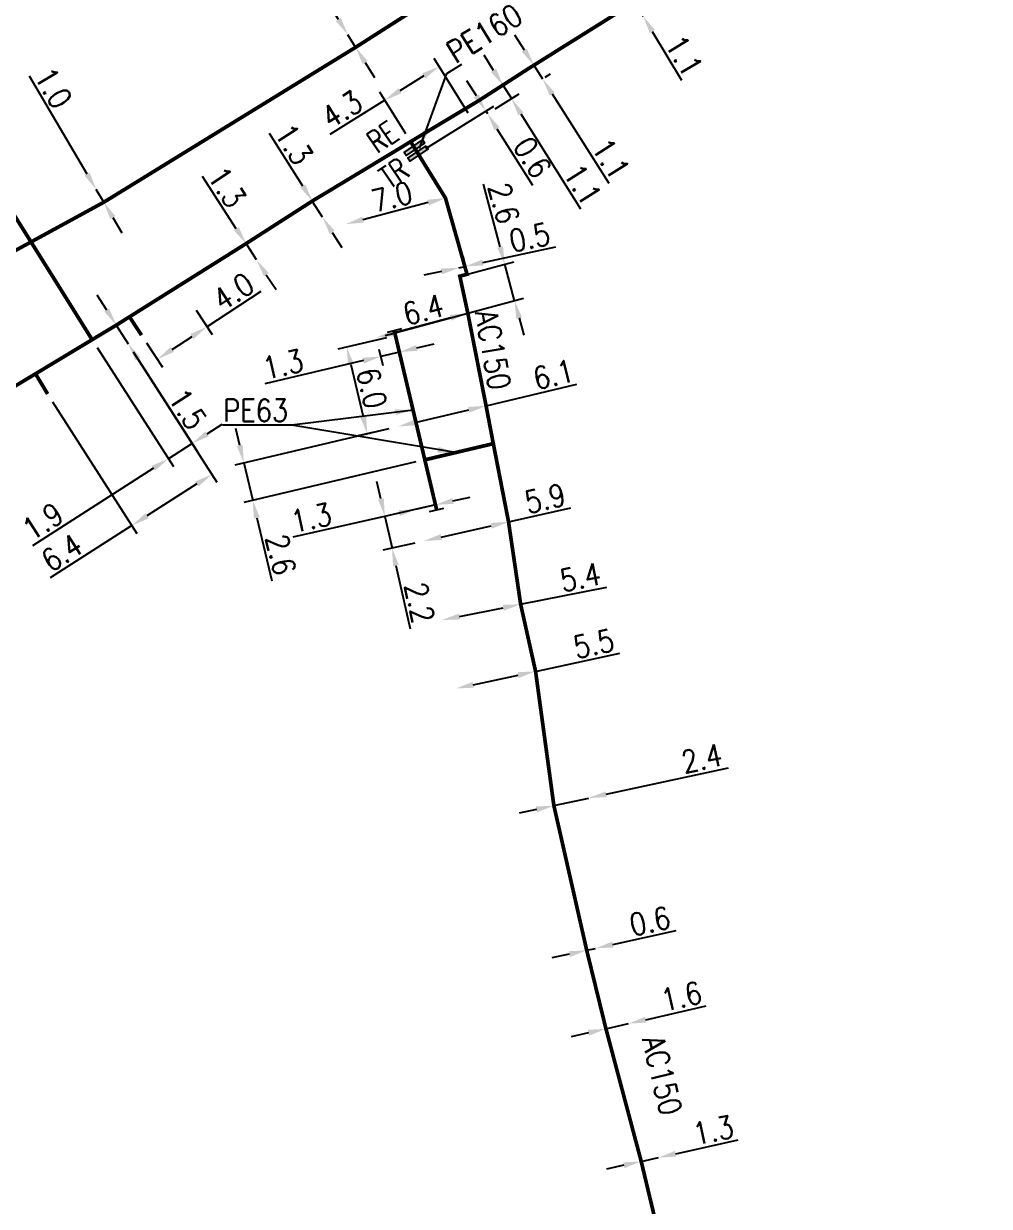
# Model space of a CAD drawing. Header units: millimetres. Extents: x 149999 to 151007, y 125999 to 127005.
# Drawn here: x 150601.4 to 150666.4, y 126873.4 to 126953.1 of the extents above; entities that cross this region are included whole.
import ezdxf
from ezdxf.enums import TextEntityAlignment as Align

# ---------------------------------------------------------------- set-up
doc = ezdxf.new("R2010")
doc.units = ezdxf.units.MM
doc.header["$PDMODE"] = 34
doc.linetypes.add('L_100_AP', pattern=[14, 10, -1.5, 1, -1.5])
doc.linetypes.add('L_100_PE', pattern=[14, 10, -1.5, 1, -1.5])
doc.layers.get('0').update_dxf_attribs({"linetype": 'CONTINUOUS'})
doc.layers.get('DEFPOINTS').update_dxf_attribs({"linetype": 'CONTINUOUS'})
doc.layers.add('L_140', color=3, linetype='CONTINUOUS')
doc.layers.add('L_340', color=7, linetype='CONTINUOUS')
doc.layers.add('L_170', color=7, linetype='CONTINUOUS', plot=False)
doc.styles.add('G_ROMANS', font='ROMANS.SHX', dxfattribs={"width": 0.75})
doc.styles.get("Standard").update_dxf_attribs({"font": 'romans.shx', "width": 0.85})
doc.dimstyles.get("Standard").update_dxf_attribs({"dimtxt": 1.5, "dimasz": 1.2, "dimexe": 0.625, "dimexo": 0.625, "dimgap": 0.25, "dimtad": 1, "dimdec": 1, "dimzin": 0, "dimdsep": 46, "dimtxsty": 'Standard', "dimcen": -0.5, "dimadec": 0, "dimazin": 0, "dimtfac": 1, "dimtdec": 1, "dimtmove": 0, "dimatfit": 3, "dimfxl": 0, "dimtolj": 1, "dimtzin": 0, "dimarcsym": 0})

# ---------------------------------------------------------------- blocks, each defined once
blk = doc.blocks.new('L_340_21')
at = {"linetype": 'Continuous'}
blk.add_hatch(color=0, dxfattribs=at).paths.add_polyline_path([(0.125, 0.75), (-0.125, 0.75), (-0.125, -0.75), (0.125, -0.75)])
at = {"color": 0, "linetype": 'Continuous'}
blk.add_lwpolyline([(-0.125, 0.75), (0.125, 0.75), (0.125, -0.75), (-0.125, -0.75)], close=True, dxfattribs=at)
at = {"color": 0, "linetype": 'Continuous', "style": 'G_ROMANS', "width": 0.75}
for tag, height, flags, p in [('RE', 1.5, 8, (0, 3)), ('DEF_LEG', 1.2, 3, (0, -5)), ('DEF_COUP', 1.2, 3, (0, -7.5)), ('DEF_TYPE', 1.2, 3, (0, -10))]:
    blk.add_attdef(tag, text='', height=height, dxfattribs=dict(at, flags=flags)).set_placement(p, align=Align.MIDDLE)
blk = doc.blocks.new('L_340_19')
at = {"linetype": 'Continuous'}
blk.add_hatch(color=0, dxfattribs=at).paths.add_polyline_path([(0.125, 0.75), (-0.125, 0.75), (-0.125, -0.75), (0.125, -0.75)])
at = {"color": 0, "linetype": 'Continuous'}
blk.add_lwpolyline([(-0.125, 0.75), (0.125, 0.75), (0.125, -0.75), (-0.125, -0.75)], close=True, dxfattribs=at)
at = {"color": 0, "linetype": 'Continuous', "width": 0.75}
for tag, height, flags, p in [('TR', 1, 8, (0, 1.981)), ('DEF_LEG', 1.2, 3, (0, -5)), ('DEF_COUP', 1.2, 3, (0, -7.5)), ('DEF_TYPE', 1.2, 3, (0, -10))]:
    blk.add_attdef(tag, text='', height=height, dxfattribs=dict(at, flags=flags)).set_placement(p, align=Align.MIDDLE)
blk = doc.blocks.new('L_340_07')
at = {"color": 0, "linetype": 'Continuous', "const_width": 0.25, "flags": 128}
blk.add_lwpolyline([(0, 0), (0.35, 0)], dxfattribs=at)
at = {"color": 0, "linetype": 'Continuous', "flags": 128}
blk.add_lwpolyline([(0.35, -0.5), (0.35, 0.5)], dxfattribs=at)
at = {"color": 0, "linetype": 'Continuous', "width": 0.75, "flags": 3}
for tag, p in [('DEF_LEG', (0.723, -3.465)), ('DEF_COUP', (0.723, -5.965)), ('DEF_TYPE', (0.723, -8.465))]:
    blk.add_attdef(tag, text='', height=1.2, dxfattribs=at).set_placement(p, align=Align.MIDDLE)
blk = doc.blocks.new('*D37')
at = {"layer": 'DEFPOINTS', "color": 0, "linetype": 'Continuous', "transparency": 16777216}
for p in [(150606.244, 126941.914), (150606.244, 126941.914), (150606.753, 126941.053)]:
    blk.add_point(p, dxfattribs=at)
at = {"layer": 'L_140', "color": 0, "linetype": 'Continuous', "lineweight": -2, "transparency": 16777216}
for p, q in [((150605.634, 126942.947), (150601.737, 126949.542)), ((150606.753, 126941.053), (150606.244, 126941.914)), ((150607.363, 126940.02), (150607.973, 126938.986))]:
    blk.add_line(p, q, dxfattribs=at)
at = {"layer": 'L_140', "color": 0, "linetype": 'Continuous', "transparency": 16777216}
for points in [[(150605.806, 126943.048), (150605.461, 126942.845), (150606.244, 126941.914)], [(150607.535, 126940.121), (150607.191, 126939.918), (150606.753, 126941.053)]]:
    blk.add_solid(points, dxfattribs=at)
at = {"layer": 'L_140', "color": 0, "linetype": 'Continuous', "transparency": 16777216, "insert": (150603.358, 126948.764), "char_height": 1.5, "attachment_point": 5, "rotation": 300.57622}
blk.add_mtext('\\A1;1.0', dxfattribs=at)
blk = doc.blocks.new('*D38')
at = {"layer": 'DEFPOINTS', "color": 0, "linetype": 'Continuous', "transparency": 16777216}
for p in [(150623.204, 126952.348), (150623.204, 126952.348), (150623.732, 126951.499)]:
    blk.add_point(p, dxfattribs=at)
at = {"layer": 'L_140', "color": 0, "linetype": 'Continuous', "lineweight": -2, "transparency": 16777216}
for p, q in [((150622.57, 126953.367), (150618.345, 126960.153)), ((150623.732, 126951.499), (150623.204, 126952.348)), ((150622.673, 126952.018), (150622.673, 126952.018)), ((150623.202, 126951.169), (150623.202, 126951.169)), ((150624.366, 126950.48), (150625.001, 126949.461))]:
    blk.add_line(p, q, dxfattribs=at)
at = {"layer": 'L_140', "color": 0, "linetype": 'Continuous', "transparency": 16777216}
for points in [[(150622.739, 126953.472), (150622.4, 126953.261), (150623.204, 126952.348)], [(150624.536, 126950.586), (150624.197, 126950.375), (150623.732, 126951.499)]]:
    blk.add_solid(points, dxfattribs=at)
at = {"layer": 'L_140', "color": 0, "linetype": 'Continuous', "transparency": 16777216, "insert": (150619.984, 126959.412), "char_height": 1.5, "attachment_point": 5, "rotation": 301.90102}
blk.add_mtext('\\A1;1.0', dxfattribs=at)
blk = doc.blocks.new('*D51')
at = {"layer": 'DEFPOINTS', "color": 0, "linetype": 'Continuous', "transparency": 16777216}
for p in [(150642.543, 126954.545), (150643.108, 126953.602), (150643.108, 126953.602)]:
    blk.add_point(p, dxfattribs=at)
at = {"layer": 'L_140', "color": 0, "linetype": 'Continuous', "lineweight": -2, "transparency": 16777216}
for p, q in [((150641.926, 126955.575), (150641.31, 126956.604)), ((150642.543, 126954.545), (150643.108, 126953.602)), ((150643.724, 126952.572), (150645.69, 126949.29))]:
    blk.add_line(p, q, dxfattribs=at)
at = {"layer": 'L_140', "color": 0, "linetype": 'Continuous', "transparency": 16777216}
for points in [[(150642.098, 126955.677), (150641.755, 126955.472), (150642.543, 126954.545)], [(150643.896, 126952.675), (150643.553, 126952.469), (150643.108, 126953.602)]]:
    blk.add_solid(points, dxfattribs=at)
at = {"layer": 'L_140', "color": 0, "linetype": 'Continuous', "transparency": 16777216, "insert": (150645.873, 126950.93), "char_height": 1.5, "attachment_point": 5, "rotation": 300.91561}
blk.add_mtext('\\A1;1.1', dxfattribs=at)
blk = doc.blocks.new('*D52')
at = {"layer": 'DEFPOINTS', "color": 0, "linetype": 'Continuous', "transparency": 16777216}
for p in [(150635.392, 126950.069), (150635.982, 126949.14), (150636.335, 126949.364)]:
    blk.add_point(p, dxfattribs=at)
at = {"layer": 'L_140', "color": 0, "linetype": 'Continuous', "lineweight": -2, "transparency": 16777216}
for p, q in [((150635.103, 126951.306), (150634.46, 126952.319)), ((150635.746, 126950.293), (150636.335, 126949.364)), ((150635.92, 126950.403), (150636.274, 126950.628)), ((150636.509, 126949.475), (150636.863, 126949.699)), ((150636.978, 126948.351), (150640.793, 126942.341))]:
    blk.add_line(p, q, dxfattribs=at)
at = {"layer": 'L_140', "color": 0, "linetype": 'Continuous', "transparency": 16777216}
for points in [[(150635.272, 126951.413), (150634.934, 126951.199), (150635.746, 126950.293)], [(150637.147, 126948.458), (150636.81, 126948.244), (150636.335, 126949.364)]]:
    blk.add_solid(points, dxfattribs=at)
at = {"layer": 'L_140', "color": 0, "linetype": 'Continuous', "transparency": 16777216, "insert": (150640.934, 126943.985), "char_height": 1.5, "attachment_point": 5, "rotation": 302.40514}
blk.add_mtext('\\A1;1.1', dxfattribs=at)
blk = doc.blocks.new('*D53')
at = {"layer": 'DEFPOINTS', "color": 0, "linetype": 'Continuous', "transparency": 16777216}
for p in [(150632.058, 126947.919), (150634.226, 126948.039), (150632.616, 126947.029)]:
    blk.add_point(p, dxfattribs=at)
at = {"layer": 'L_140', "color": 0, "linetype": 'Continuous', "lineweight": -2, "transparency": 16777216}
for p, q in [((150633.03, 126949.945), (150632.393, 126950.962)), ((150632.588, 126948.251), (150634.197, 126949.26)), ((150633.145, 126947.361), (150634.755, 126948.371)), ((150633.668, 126948.928), (150634.226, 126948.039)), ((150634.863, 126947.022), (150638.887, 126940.605))]:
    blk.add_line(p, q, dxfattribs=at)
at = {"layer": 'L_140', "color": 0, "linetype": 'Continuous', "transparency": 16777216}
for points in [[(150633.2, 126950.051), (150632.861, 126949.839), (150633.668, 126948.928)], [(150635.033, 126947.128), (150634.694, 126946.916), (150634.226, 126948.039)]]:
    blk.add_solid(points, dxfattribs=at)
at = {"layer": 'L_140', "color": 0, "linetype": 'Continuous', "transparency": 16777216, "insert": (150639.037, 126942.248), "char_height": 1.5, "attachment_point": 5, "rotation": 302.08901}
blk.add_mtext('\\A1;1.1', dxfattribs=at)
blk = doc.blocks.new('*D54')
at = {"layer": 'DEFPOINTS', "color": 0, "linetype": 'Continuous', "transparency": 16777216}
for p in [(150629.352, 126950.201), (150631.64, 126946.517), (150627.434, 126945.139)]:
    blk.add_point(p, dxfattribs=at)
at = {"layer": 'L_140', "color": 0, "linetype": 'Continuous', "lineweight": -2, "transparency": 16777216}
for p, q in [((150631.31, 126947.048), (150629.022, 126950.732)), ((150628.332, 126949.568), (150626.718, 126948.565)), ((150627.104, 126945.67), (150625.369, 126948.463)), ((150625.699, 126947.932), (150621.985, 126945.626))]:
    blk.add_line(p, q, dxfattribs=at)
at = {"layer": 'L_140', "color": 0, "linetype": 'Continuous', "transparency": 16777216}
for points in [[(150628.227, 126949.738), (150628.438, 126949.398), (150629.352, 126950.201)], [(150626.613, 126948.735), (150626.824, 126948.396), (150625.699, 126947.932)]]:
    blk.add_solid(points, dxfattribs=at)
at = {"layer": 'L_140', "color": 0, "linetype": 'Continuous', "transparency": 16777216, "insert": (150622.805, 126947.312), "char_height": 1.5, "attachment_point": 5, "rotation": 31.84051}
blk.add_mtext('\\A1;4.3', dxfattribs=at)
blk = doc.blocks.new('*D55')
at = {"layer": 'DEFPOINTS', "color": 0, "linetype": 'Continuous', "transparency": 16777216}
for p in [(150620.811, 126941.134), (150621.507, 126940.036), (150621.507, 126940.036)]:
    blk.add_point(p, dxfattribs=at)
at = {"layer": 'L_140', "color": 0, "linetype": 'Continuous', "lineweight": -2, "transparency": 16777216}
for p, q in [((150620.169, 126942.148), (150617.927, 126945.687)), ((150621.507, 126940.036), (150620.811, 126941.134)), ((150622.149, 126939.022), (150622.791, 126938.009))]:
    blk.add_line(p, q, dxfattribs=at)
at = {"layer": 'L_140', "color": 0, "linetype": 'Continuous', "transparency": 16777216}
for points in [[(150620.338, 126942.255), (150620, 126942.041), (150620.811, 126941.134)], [(150622.318, 126939.129), (150621.98, 126938.915), (150621.507, 126940.036)]]:
    blk.add_solid(points, dxfattribs=at)
at = {"layer": 'L_140', "color": 0, "linetype": 'Continuous', "transparency": 16777216, "insert": (150619.571, 126944.959), "char_height": 1.5, "attachment_point": 5, "rotation": 302.3565}
blk.add_mtext('\\A1;1.3', dxfattribs=at)
blk = doc.blocks.new('*D56')
at = {"layer": 'DEFPOINTS', "color": 0, "linetype": 'Continuous', "transparency": 16777216}
for p in [(150616.345, 126938.264), (150617.055, 126937.175), (150617.055, 126937.175)]:
    blk.add_point(p, dxfattribs=at)
at = {"layer": 'L_140', "color": 0, "linetype": 'Continuous', "lineweight": -2, "transparency": 16777216}
for p, q in [((150615.689, 126939.269), (150613.401, 126942.778)), ((150617.055, 126937.175), (150616.345, 126938.264)), ((150617.71, 126936.17), (150618.366, 126935.164))]:
    blk.add_line(p, q, dxfattribs=at)
at = {"layer": 'L_140', "color": 0, "linetype": 'Continuous', "transparency": 16777216}
for points in [[(150615.857, 126939.378), (150615.522, 126939.16), (150616.345, 126938.264)], [(150617.878, 126936.279), (150617.543, 126936.06), (150617.055, 126937.175)]]:
    blk.add_solid(points, dxfattribs=at)
at = {"layer": 'L_140', "color": 0, "linetype": 'Continuous', "transparency": 16777216, "insert": (150615.055, 126942.072), "char_height": 1.5, "attachment_point": 5, "rotation": 303.10524}
blk.add_mtext('\\A1;1.3', dxfattribs=at)
blk = doc.blocks.new('*D57')
at = {"layer": 'DEFPOINTS', "color": 0, "linetype": 'Continuous', "transparency": 16777216}
for p in [(150607.6, 126932.77), (150608.409, 126931.506), (150608.409, 126931.506)]:
    blk.add_point(p, dxfattribs=at)
at = {"layer": 'L_140', "color": 0, "linetype": 'Continuous', "lineweight": -2, "transparency": 16777216}
for p, q in [((150606.953, 126933.78), (150606.306, 126934.791)), ((150607.6, 126932.77), (150608.409, 126931.506)), ((150609.055, 126930.496), (150612.367, 126925.321))]:
    blk.add_line(p, q, dxfattribs=at)
at = {"layer": 'L_140', "color": 0, "linetype": 'Continuous', "transparency": 16777216}
for points in [[(150607.122, 126933.888), (150606.785, 126933.673), (150607.6, 126932.77)], [(150609.224, 126930.603), (150608.887, 126930.388), (150608.409, 126931.506)]]:
    blk.add_solid(points, dxfattribs=at)
at = {"layer": 'L_140', "color": 0, "linetype": 'Continuous', "transparency": 16777216, "insert": (150612.403, 126927.119), "char_height": 1.5, "attachment_point": 5, "rotation": 302.61697}
blk.add_mtext('\\A1;1.5', dxfattribs=at)
blk = doc.blocks.new('*D58')
at = {"layer": 'DEFPOINTS', "color": 0, "linetype": 'Continuous', "transparency": 16777216}
for p in [(150605.972, 126931.789), (150608.409, 126931.506), (150612.706, 126924.791)]:
    blk.add_point(p, dxfattribs=at)
at = {"layer": 'L_140', "color": 0, "linetype": 'Continuous', "lineweight": -2, "transparency": 16777216}
for p, q in [((150606.309, 126931.262), (150611.443, 126923.24)), ((150608.745, 126930.98), (150613.043, 126924.264)), ((150613.717, 126925.437), (150614.728, 126926.084)), ((150612.706, 126924.791), (150611.106, 126923.766)), ((150610.095, 126923.12), (150601.939, 126917.9))]:
    blk.add_line(p, q, dxfattribs=at)
at = {"layer": 'L_140', "color": 0, "linetype": 'Continuous', "transparency": 16777216}
for points in [[(150613.609, 126925.606), (150613.825, 126925.269), (150612.706, 126924.791)], [(150609.987, 126923.288), (150610.203, 126922.951), (150611.106, 126923.766)]]:
    blk.add_solid(points, dxfattribs=at)
at = {"layer": 'L_140', "color": 0, "linetype": 'Continuous', "transparency": 16777216, "insert": (150602.633, 126919.532), "char_height": 1.5, "attachment_point": 5, "rotation": 32.61697}
blk.add_mtext('\\A1;1.9', dxfattribs=at)
blk = doc.blocks.new('*D68')
at = {"layer": 'DEFPOINTS', "color": 0, "linetype": 'Continuous', "transparency": 16777216}
for p in [(150629.787, 126941.334), (150623.064, 126939.573), (150623.064, 126939.573)]:
    blk.add_point(p, dxfattribs=at)
at = {"layer": 'L_140', "color": 0, "linetype": 'Continuous', "lineweight": -2, "transparency": 16777216}
blk.add_line((150628.626, 126941.03), (150624.225, 126939.877), dxfattribs=at)
at = {"layer": 'L_140', "color": 0, "linetype": 'Continuous', "transparency": 16777216}
for points in [[(150628.576, 126941.223), (150628.677, 126940.836), (150629.787, 126941.334)], [(150624.174, 126940.07), (150624.276, 126939.683), (150623.064, 126939.573)]]:
    blk.add_solid(points, dxfattribs=at)
at = {"layer": 'L_140', "color": 0, "linetype": 'Continuous', "transparency": 16777216, "insert": (150626.172, 126941.421), "char_height": 1.5, "attachment_point": 5, "rotation": 14.67696}
blk.add_mtext('\\A1;7.0', dxfattribs=at)
blk = doc.blocks.new('*D69')
at = {"layer": 'DEFPOINTS', "color": 0, "linetype": 'Continuous', "transparency": 16777216}
for p in [(150631.293, 126933.573), (150625.111, 126931.918), (150625.111, 126931.918)]:
    blk.add_point(p, dxfattribs=at)
at = {"layer": 'L_140', "color": 0, "linetype": 'Continuous', "lineweight": -2, "transparency": 16777216}
for p, q in [((150630.133, 126933.263), (150626.27, 126932.228)), ((150631.454, 126932.97), (150631.454, 126932.97)), ((150625.272, 126931.314), (150625.272, 126931.314))]:
    blk.add_line(p, q, dxfattribs=at)
at = {"layer": 'L_140', "color": 0, "linetype": 'Continuous', "transparency": 16777216}
for points in [[(150630.082, 126933.456), (150630.185, 126933.07), (150631.293, 126933.573)], [(150626.218, 126932.421), (150626.321, 126932.035), (150625.111, 126931.918)]]:
    blk.add_solid(points, dxfattribs=at)
at = {"layer": 'L_140', "color": 0, "linetype": 'Continuous', "transparency": 16777216, "insert": (150628.295, 126933.806), "char_height": 1.5, "attachment_point": 5, "rotation": 14.99419}
blk.add_mtext('\\A1;6.4', dxfattribs=at)
blk = doc.blocks.new('*D70')
at = {"layer": 'DEFPOINTS', "color": 0, "linetype": 'Continuous', "transparency": 16777216}
for p in [(150632.522, 126927.334), (150626.586, 126925.932), (150626.586, 126925.932)]:
    blk.add_point(p, dxfattribs=at)
at = {"layer": 'L_140', "color": 0, "linetype": 'Continuous', "lineweight": -2, "transparency": 16777216}
for p, q in [((150632.522, 126927.334), (150638.638, 126928.78)), ((150627.753, 126926.208), (150631.354, 126927.058))]:
    blk.add_line(p, q, dxfattribs=at)
at = {"layer": 'L_140', "color": 0, "linetype": 'Continuous', "transparency": 16777216}
for points in [[(150631.308, 126927.253), (150631.4, 126926.864), (150632.522, 126927.334)], [(150627.707, 126926.402), (150627.799, 126926.013), (150626.586, 126925.932)]]:
    blk.add_solid(points, dxfattribs=at)
at = {"layer": 'L_140', "color": 0, "linetype": 'Continuous', "transparency": 16777216, "insert": (150637.072, 126929.437), "char_height": 1.5, "attachment_point": 5, "rotation": 13.29654}
blk.add_mtext('\\A1;6.1', dxfattribs=at)
blk = doc.blocks.new('*D71')
at = {"layer": 'DEFPOINTS', "color": 0, "linetype": 'Continuous', "transparency": 16777216}
for p in [(150634.038, 126919.504), (150628.331, 126918.218), (150628.331, 126918.218)]:
    blk.add_point(p, dxfattribs=at)
at = {"layer": 'L_140', "color": 0, "linetype": 'Continuous', "lineweight": -2, "transparency": 16777216}
for p, q in [((150634.038, 126919.504), (150638.243, 126920.451)), ((150629.502, 126918.482), (150632.867, 126919.24))]:
    blk.add_line(p, q, dxfattribs=at)
at = {"layer": 'L_140', "color": 0, "linetype": 'Continuous', "transparency": 16777216}
for points in [[(150632.823, 126919.435), (150632.911, 126919.045), (150634.038, 126919.504)], [(150629.458, 126918.677), (150629.546, 126918.287), (150628.331, 126918.218)]]:
    blk.add_solid(points, dxfattribs=at)
at = {"layer": 'L_140', "color": 0, "linetype": 'Continuous', "transparency": 16777216, "insert": (150636.506, 126921.085), "char_height": 1.5, "attachment_point": 5, "rotation": 12.69187}
blk.add_mtext('\\A1;5.9', dxfattribs=at)
blk = doc.blocks.new('*D72')
at = {"layer": 'DEFPOINTS', "color": 0, "linetype": 'Continuous', "transparency": 16777216}
for p in [(150634.854, 126913.95), (150629.559, 126912.889), (150629.559, 126912.889)]:
    blk.add_point(p, dxfattribs=at)
at = {"layer": 'L_140', "color": 0, "linetype": 'Continuous', "lineweight": -2, "transparency": 16777216}
for p, q in [((150634.854, 126913.95), (150640.662, 126915.113)), ((150630.735, 126913.125), (150633.677, 126913.714))]:
    blk.add_line(p, q, dxfattribs=at)
at = {"layer": 'L_140', "color": 0, "linetype": 'Continuous', "transparency": 16777216}
for points in [[(150630.696, 126913.321), (150630.775, 126912.929), (150629.559, 126912.889)], [(150633.638, 126913.91), (150633.716, 126913.518), (150634.854, 126913.95)]]:
    blk.add_solid(points, dxfattribs=at)
at = {"layer": 'L_140', "color": 0, "linetype": 'Continuous', "transparency": 16777216, "insert": (150638.881, 126915.777), "char_height": 1.5, "attachment_point": 5, "rotation": 11.32711}
blk.add_mtext('\\A1;5.4', dxfattribs=at)
blk = doc.blocks.new('*D73')
at = {"layer": 'DEFPOINTS', "color": 0, "linetype": 'Continuous', "transparency": 16777216}
for p in [(150635.86, 126909.429), (150630.484, 126908.272), (150630.484, 126908.272)]:
    blk.add_point(p, dxfattribs=at)
at = {"layer": 'L_140', "color": 0, "linetype": 'Continuous', "lineweight": -2, "transparency": 16777216}
for p, q in [((150635.86, 126909.429), (150641.543, 126910.653)), ((150631.657, 126908.524), (150634.687, 126909.177))]:
    blk.add_line(p, q, dxfattribs=at)
at = {"layer": 'L_140', "color": 0, "linetype": 'Continuous', "transparency": 16777216}
for points in [[(150634.645, 126909.372), (150634.729, 126908.981), (150635.86, 126909.429)], [(150631.615, 126908.72), (150631.699, 126908.329), (150630.484, 126908.272)]]:
    blk.add_solid(points, dxfattribs=at)
at = {"layer": 'L_140', "color": 0, "linetype": 'Continuous', "transparency": 16777216, "insert": (150639.783, 126911.297), "char_height": 1.5, "attachment_point": 5, "rotation": 12.15313}
blk.add_mtext('\\A1;5.5', dxfattribs=at)
blk = doc.blocks.new('*D74')
at = {"layer": 'DEFPOINTS', "color": 0, "linetype": 'Continuous', "transparency": 16777216}
for p in [(150639.307, 126890.625), (150639.893, 126890.754), (150639.893, 126890.754)]:
    blk.add_point(p, dxfattribs=at)
at = {"layer": 'L_140', "color": 0, "linetype": 'Continuous', "lineweight": -2, "transparency": 16777216}
for p, q in [((150641.064, 126891.012), (150645.333, 126891.954)), ((150638.135, 126890.366), (150636.963, 126890.108)), ((150639.307, 126890.625), (150639.893, 126890.754))]:
    blk.add_line(p, q, dxfattribs=at)
at = {"layer": 'L_140', "color": 0, "linetype": 'Continuous', "transparency": 16777216}
for points in [[(150641.021, 126891.208), (150641.108, 126890.817), (150639.893, 126890.754)], [(150638.092, 126890.561), (150638.178, 126890.171), (150639.307, 126890.625)]]:
    blk.add_solid(points, dxfattribs=at)
at = {"layer": 'L_140', "color": 0, "linetype": 'Continuous', "transparency": 16777216, "insert": (150643.569, 126892.589), "char_height": 1.5, "attachment_point": 5, "rotation": 12.43767}
blk.add_mtext('\\A1;0.6', dxfattribs=at)
blk = doc.blocks.new('*D75')
at = {"layer": 'DEFPOINTS', "color": 0, "linetype": 'Continuous', "transparency": 16777216}
for p in [(150639.439, 126900.887), (150639.439, 126900.887), (150637.094, 126900.378)]:
    blk.add_point(p, dxfattribs=at)
at = {"layer": 'L_140', "color": 0, "linetype": 'Continuous', "lineweight": -2, "transparency": 16777216}
for p, q in [((150640.612, 126901.142), (150648.855, 126902.932)), ((150637.094, 126900.378), (150639.439, 126900.887)), ((150635.921, 126900.123), (150634.749, 126899.869))]:
    blk.add_line(p, q, dxfattribs=at)
at = {"layer": 'L_140', "color": 0, "linetype": 'Continuous', "transparency": 16777216}
for points in [[(150640.569, 126901.337), (150640.654, 126900.947), (150639.439, 126900.887)], [(150635.879, 126900.319), (150635.964, 126899.928), (150637.094, 126900.378)]]:
    blk.add_solid(points, dxfattribs=at)
at = {"layer": 'L_140', "color": 0, "linetype": 'Continuous', "transparency": 16777216, "insert": (150647.064, 126903.566), "char_height": 1.5, "attachment_point": 5, "rotation": 12.2517}
blk.add_mtext('\\A1;2.4', dxfattribs=at)
blk = doc.blocks.new('*D76')
at = {"layer": 'DEFPOINTS', "color": 0, "linetype": 'Continuous', "transparency": 16777216}
for p in [(150642.114, 126885.68), (150642.114, 126885.68), (150640.603, 126885.334)]:
    blk.add_point(p, dxfattribs=at)
at = {"layer": 'L_140', "color": 0, "linetype": 'Continuous', "lineweight": -2, "transparency": 16777216}
for p, q in [((150643.284, 126885.948), (150647.367, 126886.883)), ((150640.603, 126885.334), (150642.114, 126885.68)), ((150639.433, 126885.067), (150638.263, 126884.799))]:
    blk.add_line(p, q, dxfattribs=at)
at = {"layer": 'L_140', "color": 0, "linetype": 'Continuous', "transparency": 16777216}
for points in [[(150643.239, 126886.143), (150643.328, 126885.753), (150642.114, 126885.68)], [(150639.389, 126885.262), (150639.478, 126884.872), (150640.603, 126885.334)]]:
    blk.add_solid(points, dxfattribs=at)
at = {"layer": 'L_140', "color": 0, "linetype": 'Continuous', "transparency": 16777216, "insert": (150645.687, 126887.524), "char_height": 1.5, "attachment_point": 5, "rotation": 12.89372}
blk.add_mtext('\\A1;1.6', dxfattribs=at)
blk = doc.blocks.new('*D77')
at = {"layer": 'DEFPOINTS', "color": 0, "linetype": 'Continuous', "transparency": 16777216}
for p in [(150626.586, 126925.932), (150628.395, 126923.688), (150616.198, 126923.477)]:
    blk.add_point(p, dxfattribs=at)
at = {"layer": 'L_140', "color": 0, "linetype": 'Continuous', "lineweight": -2, "transparency": 16777216}
for p, q in [((150625.977, 126925.788), (150615.59, 126923.333)), ((150615.922, 126924.645), (150615.646, 126925.812)), ((150627.787, 126923.544), (150616.188, 126920.803)), ((150616.198, 126923.477), (150616.796, 126920.946)), ((150617.072, 126919.779), (150618.077, 126915.524))]:
    blk.add_line(p, q, dxfattribs=at)
at = {"layer": 'L_140', "color": 0, "linetype": 'Continuous', "transparency": 16777216}
for points in [[(150616.117, 126924.691), (150615.727, 126924.599), (150616.198, 126923.477)], [(150617.267, 126919.825), (150616.877, 126919.733), (150616.796, 126920.946)]]:
    blk.add_solid(points, dxfattribs=at)
at = {"layer": 'L_140', "color": 0, "linetype": 'Continuous', "transparency": 16777216, "insert": (150618.686, 126917.298), "char_height": 1.5, "attachment_point": 5, "rotation": 283.29654}
blk.add_mtext('\\A1;2.6', dxfattribs=at)
blk = doc.blocks.new('*D78')
at = {"layer": 'DEFPOINTS', "color": 0, "linetype": 'Continuous', "transparency": 16777216}
for p in [(150629.113, 126920.651), (150628.331, 126918.218), (150626.184, 126917.732)]:
    blk.add_point(p, dxfattribs=at)
at = {"layer": 'L_340', "color": 0, "linetype": 'Continuous', "lineweight": -2, "transparency": 16777216}
for p, q in [((150625.433, 126921.049), (150625.168, 126922.219)), ((150628.504, 126920.513), (150625.088, 126919.74)), ((150625.698, 126919.878), (150626.184, 126917.732)), ((150627.721, 126918.08), (150625.574, 126917.594)), ((150626.448, 126916.562), (150627.413, 126912.298))]:
    blk.add_line(p, q, dxfattribs=at)
at = {"layer": 'L_340', "color": 0, "linetype": 'Continuous', "transparency": 16777216}
for points in [[(150625.628, 126921.093), (150625.238, 126921.004), (150625.698, 126919.878)], [(150626.643, 126916.606), (150626.253, 126916.518), (150626.184, 126917.732)]]:
    blk.add_solid(points, dxfattribs=at)
at = {"layer": 'L_340', "color": 0, "linetype": 'Continuous', "transparency": 16777216, "insert": (150628.039, 126914.066), "char_height": 1.5, "attachment_point": 5, "rotation": 282.75016}
blk.add_mtext('\\A1;2.2', dxfattribs=at)
blk = doc.blocks.new('*D79')
at = {"layer": 'DEFPOINTS', "color": 0, "linetype": 'Continuous', "transparency": 16777216}
for p in [(150629.113, 126920.651), (150627.845, 126920.364), (150627.845, 126920.364)]:
    blk.add_point(p, dxfattribs=at)
at = {"layer": 'L_340', "color": 0, "linetype": 'Continuous', "lineweight": -2, "transparency": 16777216}
for p, q in [((150629.113, 126920.651), (150627.845, 126920.364)), ((150630.284, 126920.916), (150631.454, 126921.181)), ((150626.675, 126920.099), (150619.503, 126918.476))]:
    blk.add_line(p, q, dxfattribs=at)
at = {"layer": 'L_340', "color": 0, "linetype": 'Continuous', "transparency": 16777216}
for points in [[(150630.24, 126921.111), (150630.328, 126920.721), (150629.113, 126920.651)], [(150626.631, 126920.294), (150626.719, 126919.904), (150627.845, 126920.364)]]:
    blk.add_solid(points, dxfattribs=at)
at = {"layer": 'L_340', "color": 0, "linetype": 'Continuous', "transparency": 16777216, "insert": (150620.74, 126919.781), "char_height": 1.5, "attachment_point": 5, "rotation": 12.75016}
blk.add_mtext('\\A1;1.3', dxfattribs=at)
blk = doc.blocks.new('*D80')
at = {"layer": 'DEFPOINTS', "color": 0, "linetype": 'Continuous', "transparency": 16777216}
for p in [(150626.415, 126932.057), (150624.516, 126925.443), (150626.586, 126925.932)]:
    blk.add_point(p, dxfattribs=at)
at = {"layer": 'L_340', "color": 0, "linetype": 'Continuous', "lineweight": -2, "transparency": 16777216}
for p, q in [((150625.807, 126931.913), (150622.528, 126931.138)), ((150623.413, 126930.114), (150624.24, 126926.61)), ((150625.977, 126925.788), (150623.908, 126925.299))]:
    blk.add_line(p, q, dxfattribs=at)
at = {"layer": 'L_340', "color": 0, "linetype": 'Continuous', "transparency": 16777216}
for points in [[(150623.607, 126930.16), (150623.218, 126930.068), (150623.137, 126931.282)], [(150624.435, 126926.656), (150624.046, 126926.564), (150624.516, 126925.443)]]:
    blk.add_solid(points, dxfattribs=at)
at = {"layer": 'L_340', "color": 0, "linetype": 'Continuous', "transparency": 16777216, "insert": (150624.817, 126928.519), "char_height": 1.5, "attachment_point": 5, "rotation": 283.29654}
blk.add_mtext('\\A1;6.0', dxfattribs=at)
blk = doc.blocks.new('*D81')
at = {"layer": 'DEFPOINTS', "color": 0, "linetype": 'Continuous', "transparency": 16777216}
for p in [(150625.15, 126931.758), (150626.415, 126932.057), (150625.422, 126930.654)]:
    blk.add_point(p, dxfattribs=at)
at = {"layer": 'L_340', "color": 0, "linetype": 'Continuous', "lineweight": -2, "transparency": 16777216}
for p, q in [((150625.299, 126931.151), (150625.571, 126930.047)), ((150626.687, 126930.953), (150625.422, 126930.654)), ((150626.565, 126931.45), (150626.837, 126930.346)), ((150627.855, 126931.229), (150629.023, 126931.505)), ((150624.254, 126930.378), (150617.611, 126928.808))]:
    blk.add_line(p, q, dxfattribs=at)
at = {"layer": 'L_340', "color": 0, "linetype": 'Continuous', "transparency": 16777216}
for points in [[(150627.809, 126931.423), (150627.901, 126931.034), (150626.687, 126930.953)], [(150624.208, 126930.572), (150624.3, 126930.183), (150625.422, 126930.654)]]:
    blk.add_solid(points, dxfattribs=at)
at = {"layer": 'L_340', "color": 0, "linetype": 'Continuous', "transparency": 16777216, "insert": (150618.836, 126930.125), "char_height": 1.5, "attachment_point": 5, "rotation": 13.29654}
blk.add_mtext('\\A1;1.3', dxfattribs=at)
blk = doc.blocks.new('*D205')
at = {"layer": 'DEFPOINTS', "color": 0, "linetype": 'Continuous', "transparency": 16777216}
for p in [(150644.136, 126876.651), (150644.136, 126876.651), (150642.98, 126876.396)]:
    blk.add_point(p, dxfattribs=at)
at = {"layer": 'L_140', "color": 0, "linetype": 'Continuous', "lineweight": -2, "transparency": 16777216}
for p, q in [((150645.308, 126876.91), (150649.512, 126877.839)), ((150642.98, 126876.396), (150644.136, 126876.651)), ((150641.808, 126876.137), (150640.636, 126875.878))]:
    blk.add_line(p, q, dxfattribs=at)
at = {"layer": 'L_140', "color": 0, "linetype": 'Continuous', "transparency": 16777216}
for points in [[(150645.265, 126877.105), (150645.351, 126876.715), (150644.136, 126876.651)], [(150641.765, 126876.332), (150641.851, 126875.941), (150642.98, 126876.396)]]:
    blk.add_solid(points, dxfattribs=at)
at = {"layer": 'L_140', "color": 0, "linetype": 'Continuous', "transparency": 16777216, "insert": (150647.836, 126878.493), "char_height": 1.5, "attachment_point": 5, "rotation": 12.46044}
blk.add_mtext('\\A1;1.3', dxfattribs=at)
blk = doc.blocks.new('*D277')
at = {"layer": 'DEFPOINTS', "color": 0, "linetype": 'Continuous', "transparency": 16777216}
for p in [(150630.756, 126936.069), (150634.442, 126934.417), (150625.111, 126931.918)]:
    blk.add_point(p, dxfattribs=at)
at = {"layer": 'L_140', "color": 0, "linetype": 'Continuous', "lineweight": -2, "transparency": 16777216}
for p, q in [((150633.472, 126938.039), (150632.341, 126942.262)), ((150631.359, 126936.231), (150634.386, 126937.042)), ((150634.442, 126934.417), (150633.783, 126936.88)), ((150625.714, 126932.079), (150635.046, 126934.579)), ((150634.753, 126933.258), (150635.063, 126932.099))]:
    blk.add_line(p, q, dxfattribs=at)
at = {"layer": 'L_140', "color": 0, "linetype": 'Continuous', "transparency": 16777216}
for points in [[(150633.665, 126938.091), (150633.279, 126937.988), (150633.783, 126936.88)], [(150634.946, 126933.31), (150634.56, 126933.206), (150634.442, 126934.417)]]:
    blk.add_solid(points, dxfattribs=at)
at = {"layer": 'L_140', "color": 0, "linetype": 'Continuous', "transparency": 16777216, "insert": (150633.717, 126940.989), "char_height": 1.5, "attachment_point": 5, "rotation": 284.99419}
blk.add_mtext('\\A1;2.6', dxfattribs=at)
blk = doc.blocks.new('*D278')
at = {"layer": 'DEFPOINTS', "color": 0, "linetype": 'Continuous', "transparency": 16777216}
for p in [(150630.685, 126936.637), (150630.685, 126936.637), (150631.24, 126936.199)]:
    blk.add_point(p, dxfattribs=at)
at = {"layer": 'L_140', "color": 0, "linetype": 'Continuous', "lineweight": -2, "transparency": 16777216}
for p, q in [((150632.299, 126936.983), (150637.222, 126938.04)), ((150631.108, 126936.81), (150630.994, 126937.343)), ((150629.512, 126936.385), (150628.339, 126936.133)), ((150630.685, 126936.637), (150631.125, 126936.731))]:
    blk.add_line(p, q, dxfattribs=at)
at = {"layer": 'L_140', "color": 0, "linetype": 'Continuous', "transparency": 16777216}
for points in [[(150632.257, 126937.179), (150632.341, 126936.788), (150631.125, 126936.731)], [(150629.47, 126936.581), (150629.554, 126936.19), (150630.685, 126936.637)]]:
    blk.add_solid(points, dxfattribs=at)
at = {"layer": 'L_140', "color": 0, "linetype": 'Continuous', "transparency": 16777216, "insert": (150635.462, 126938.685), "char_height": 1.5, "attachment_point": 5, "rotation": 12.11464}
blk.add_mtext('\\A1;0.5', dxfattribs=at)
blk = doc.blocks.new('*D279')
at = {"layer": 'DEFPOINTS', "color": 0, "linetype": 'Continuous', "transparency": 16777216}
for p in [(150632.616, 126947.029), (150632.616, 126947.029), (150627.935, 126944.338)]:
    blk.add_point(p, dxfattribs=at)
at = {"layer": 'L_340', "color": 0, "linetype": 'Continuous', "lineweight": -2, "transparency": 16777216}
for p, q in [((150631.868, 126948.221), (150631.231, 126949.238)), ((150628.464, 126944.67), (150633.035, 126947.537)), ((150632.506, 126947.205), (150632.616, 126947.029)), ((150633.145, 126947.361), (150633.145, 126947.361)), ((150633.253, 126946.013), (150635.643, 126942.201))]:
    blk.add_line(p, q, dxfattribs=at)
at = {"layer": 'L_340', "color": 0, "linetype": 'Continuous', "transparency": 16777216}
for points in [[(150632.038, 126948.328), (150631.699, 126948.115), (150632.506, 126947.205)], [(150633.423, 126946.119), (150633.084, 126945.906), (150632.616, 126947.029)]]:
    blk.add_solid(points, dxfattribs=at)
at = {"layer": 'L_340', "color": 0, "linetype": 'Continuous', "transparency": 16777216, "insert": (150635.648, 126944.076), "char_height": 1.5, "attachment_point": 5, "rotation": 302.08901}
blk.add_mtext('\\A1;0.6', dxfattribs=at)
blk = doc.blocks.new('*D718')
at = {"layer": 'DEFPOINTS', "color": 0, "linetype": 'Continuous', "transparency": 16777216}
for p in [(150612.637, 126934.294), (150613.708, 126932.66), (150609.297, 126932.092)]:
    blk.add_point(p, dxfattribs=at)
at = {"layer": 'L_170', "color": 0, "linetype": 'Continuous', "lineweight": -2, "transparency": 16777216}
for p, q in [((150613.708, 126932.66), (150617.363, 126935.057)), ((150612.979, 126933.771), (150614.05, 126932.138)), ((150611.366, 126931.125), (150612.704, 126932.002)), ((150609.64, 126931.569), (150610.705, 126929.944))]:
    blk.add_line(p, q, dxfattribs=at)
at = {"layer": 'L_170', "color": 0, "linetype": 'Continuous', "transparency": 16777216}
for points in [[(150612.594, 126932.17), (150612.814, 126931.835), (150613.708, 126932.66)], [(150611.256, 126931.292), (150611.476, 126930.958), (150610.363, 126930.467)]]:
    blk.add_solid(points, dxfattribs=at)
at = {"layer": 'L_170', "color": 0, "linetype": 'Continuous', "transparency": 16777216, "insert": (150615.489, 126935.024), "char_height": 1.5, "attachment_point": 5, "rotation": 33.25178}
blk.add_mtext('\\A1;4.0', dxfattribs=at)
blk = doc.blocks.new('*D719')
at = {"layer": 'DEFPOINTS', "color": 0, "linetype": 'Continuous', "transparency": 16777216}
for p in [(150608.409, 126931.506), (150602.971, 126928.13), (150614.039, 126922.707)]:
    blk.add_point(p, dxfattribs=at)
at = {"layer": 'L_170', "color": 0, "linetype": 'Continuous', "lineweight": -2, "transparency": 16777216}
for p, q in [((150608.745, 126930.98), (150614.376, 126922.181)), ((150603.308, 126927.604), (150608.986, 126918.731)), ((150613.029, 126922.061), (150609.659, 126919.904)), ((150608.649, 126919.258), (150603.14, 126915.732))]:
    blk.add_line(p, q, dxfattribs=at)
at = {"layer": 'L_170', "color": 0, "linetype": 'Continuous', "transparency": 16777216}
for points in [[(150612.921, 126922.229), (150613.136, 126921.892), (150614.039, 126922.707)], [(150609.552, 126920.073), (150609.767, 126919.736), (150608.649, 126919.258)]]:
    blk.add_solid(points, dxfattribs=at)
at = {"layer": 'L_170', "color": 0, "linetype": 'Continuous', "transparency": 16777216, "insert": (150603.936, 126917.429), "char_height": 1.5, "attachment_point": 5, "rotation": 32.61697}
blk.add_mtext('\\A1;6.4', dxfattribs=at)

msp = doc.modelspace()

# ---------------------------------------------------------------- linework, layer by layer
at = {"layer": 'L_140', "linetype": 'L_100_PE', "flags": 128}
for points in [[(150716.892, 127000, 0.25, 0.25, 0), (150712.114, 126996.999, 0.25, 0.25, 0), (150702.24, 126990.929, 0.25, 0.25, 0), (150694.714, 126986.377, 0.25, 0.25, 0), (150686.949, 126981.495, 0.25, 0.25, 0), (150679.139, 126976.579, 0.25, 0.25, 0), (150668.404, 126970.089, 0.25, 0.25, 0), (150660.885, 126965.439, 0.25, 0.25, 0), (150655.594, 126962.315, 0.25, 0.25, 0), (150649.018, 126958.481, 0.25, 0.25, 0), (150642.543, 126954.545, 0.25, 0.25, 0), (150635.392, 126950.069, 0.25, 0.25, 0), (150632.058, 126947.919, 0.25, 0.25, 0), (150627.434, 126945.139, 0.25, 0.25, 0), (150626.707, 126944.691, 0.25, 0.25, 0), (150620.811, 126941.134, 0.25, 0.25, 0), (150616.345, 126938.264, 0.25, 0.25, 0), (150607.6, 126932.77, 0.25, 0.25, 0), (150605.972, 126931.789, 0.25, 0.25, 0), (150589.937, 126922.125, 0.25, 0.25, 0), (150585.339, 126919.708, 0.25, 0.25, 0), (150581.777, 126917.75, 0.25, 0.25, 0), (150580.486, 126917.2, 0.25, 0.25, 0), (150565.389, 126910.769, 0.25, 0.25, 0), (150563.145, 126909.813, 0.25, 0.25, 0), (150553.8, 126905.745, 0.25, 0.25, 0), (150550.451, 126903.819, 0.25, 0.25, 0), (150549.784, 126903.436, 0.25, 0.25, 0), (150544.971, 126901.777, 0.25, 0.25, 0), (150538.143, 126899.153, 0.25, 0.25, 0), (150538.143, 126899.153, 0.25, 0.25, 0), (150535.775, 126898.308, 0.25, 0.25, 0), (150533.343, 126897.5, 0.25, 0.25, 0), (150529.59, 126896.198, 0.25, 0.25, 0), (150522.276, 126892.444, 0.25, 0.25, 0), (150517.508, 126890.467, 0.25, 0.25, 0), (150513.554, 126889.303, 0.25, 0.25, 0), (150509.428, 126887.713, 0.25, 0.25, 0), (150501.347, 126884.496, 0.25, 0.25, 0), (150496.651, 126882.49, 0.25, 0.25, 0), (150491.488, 126879.97, 0.25, 0.25, 0), (150487.837, 126878.129, 0.25, 0.25, 0), (150473.362, 126872.549, 0.25, 0.25, 0), (150461.475, 126866.34, 0.25, 0.25, 0), (150454.625, 126862.821, 0.25, 0.25, 0), (150448.775, 126860.803, 0.25, 0.25, 0), (150428.203, 126853.065, 0.25, 0.25, 0), (150417.267, 126849.597, 0.25, 0.25, 0), (150407.629, 126846.885, 0.25, 0.25, 0), (150392.354, 126841.086, 0.25, 0.25, 0), (150387.647, 126838.645, 0.25, 0.25, 0), (150377.427, 126833.158, 0.25, 0.25, 0), (150377.427, 126833.158, 0.25, 0.25, 0), (150375.054, 126831.558, 0.25, 0.25, 0), (150373.419, 126830.477, 0.25, 0.25, 0), (150370.88, 126828.781, 0.25, 0.25, 0), (150370.88, 126828.781, 0.25, 0.25, 0), (150344.378, 126810.47, 0.25, 0.25, 0), (150315.959, 126791.812, 0.25, 0.25, 0), (150307.905, 126786.113, 0.25, 0.25, 0), (150287.585, 126771.572, 0.25, 0.25, 0), (150287.585, 126771.572, 0.25, 0.25, 0.149463), (150282.71, 126764.078, 0.25, 0.25, 0), (150281.788, 126760.841, 0.25, 0.25, 0), (150281.513, 126759.874, 0, 0, 0)], [(150601.852, 126938.376, 0.25, 0.25, 0), (150593.455, 126951.803, 0.25, 0.25, 0), (150591.292, 126954.955, 0.25, 0.25, 0), (150589.91, 126957.871, 0.25, 0.25, 0), (150589.735, 126958.24, 0.25, 0.25, -0.387158), (150589.735, 126958.24, 0.25, 0.25, 0), (150601.717, 126965.289, 0.25, 0.25, 0), (150605.942, 126967.798, 0.25, 0.25, 0), (150616.388, 126973.92, 0.25, 0.25, 0), (150623.72, 126976.503, 0.25, 0.25, 0), (150631.647, 126981.334, 0.25, 0.25, 0), (150641.535, 126986.895, 0.25, 0.25, 0), (150650.172, 126990.815, 0.25, 0.25, 0), (150654.064, 126992.995, 0.25, 0.25, 0), (150663.858, 127000, 0, 0, 0)], [(150701.407, 127000, 0.25, 0.25, 0), (150697.756, 126997.805, 0.25, 0.25, 0), (150686.977, 126990.496, 0.25, 0.25, 0), (150676.838, 126984.462, 0.25, 0.25, 0), (150664.366, 126976.654, 0.25, 0.25, 0), (150651.855, 126968.832, 0.25, 0.25, 0), (150642.728, 126963.373, 0.25, 0.25, 0), (150632.575, 126957.145, 0.25, 0.25, 0), (150623.732, 126951.499, 0.25, 0.25, 0), (150613.633, 126945.287, 0.25, 0.25, 0), (150606.753, 126941.053, 0.25, 0.25, 0), (150601.852, 126938.376, 0.25, 0.25, 0), (150596.626, 126935.521, 0.25, 0.25, 0), (150593.604, 126934.019, 0.25, 0.25, 0), (150592.693, 126933.566, 0.25, 0.25, 0), (150592.915, 126933.165, 0.25, 0.25, 0), (150592.101, 126932.723, 0, 0, 0)], [(150627.935, 126944.338, 0.25, 0.25, 0), (150627.434, 126945.139, 0, 0, 0)], [(150626.415, 126932.057, 0.25, 0.25, 0), (150628.395, 126923.688, 0.25, 0.25, 0), (150629.113, 126920.651, 0, 0, 0)]]:
    msp.add_lwpolyline(points, format="xyseb", dxfattribs=at)
at = {"layer": 'L_140', "linetype": 'L_100_AP', "flags": 128}
msp.add_lwpolyline([(150803.663, 126628.783, 0.25, 0.25, 0), (150801.838, 126628.293, 0.25, 0.25, 0), (150798.945, 126628.005, 0.25, 0.25, 0), (150789.52, 126631.026, 0.25, 0.25, 0), (150765.77, 126641.142, 0.25, 0.25, 0), (150743.553, 126652.843, 0.25, 0.25, 0), (150719.049, 126674.831, 0.25, 0.25, 0), (150698.958, 126695.904, 0.25, 0.25, 0), (150681.618, 126726.048, 0.25, 0.25, 0), (150670.292, 126756.342, 0.25, 0.25, 0), (150665.815, 126776.449, 0.25, 0.25, 0), (150662.199, 126792.229, 0.25, 0.25, 0), (150656.014, 126819.25, 0.25, 0.25, 0), (150650.45, 126842.833, 0.25, 0.25, 0), (150648.535, 126850.965, 0.25, 0.25, 0), (150647.647, 126853.595, 0.25, 0.25, 0), (150647.179, 126855.653, 0.25, 0.25, 0), (150646.861, 126857.048, 0.25, 0.25, 0), (150647.637, 126857.224, 0.25, 0.25, 0), (150647.366, 126858.417, 0.25, 0.25, 0), (150647.092, 126859.621, 0.25, 0.25, 0), (150646.984, 126860.094, 0.25, 0.25, 0), (150646.576, 126862.397, 0.25, 0.25, 0), (150644.509, 126869.989, 0.25, 0.25, 0), (150642.98, 126876.396, 0.25, 0.25, 0), (150642.98, 126876.396, 0.25, 0.25, 0), (150642.98, 126876.396, 0.25, 0.25, 0), (150640.603, 126885.334, 0.25, 0.25, 0), (150639.307, 126890.625, 0.25, 0.25, 0), (150637.094, 126900.378, 0.25, 0.25, 0), (150635.86, 126909.429, 0.25, 0.25, 0), (150634.854, 126913.95, 0.25, 0.25, 0), (150634.038, 126919.504, 0.25, 0.25, 0), (150633.012, 126924.779, 0.25, 0.25, 0), (150632.522, 126927.334, 0.25, 0.25, 0), (150631.293, 126933.573, 0.25, 0.25, 0), (150630.756, 126936.069, 0.25, 0.25, 0), (150631.24, 126936.199, 0.25, 0.25, 0), (150629.787, 126941.334, 0.25, 0.25, 0), (150628.239, 126943.837, 0.25, 0.25, 0), (150627.935, 126944.338, 0, 0, 0)], format="xyseb", dxfattribs=at)
at = {"layer": 'L_140', "linetype": 'L_100_PE', "const_width": 0.25, "flags": 128}
for points in [[(150605.972, 126931.789), (150601.852, 126938.376)], [(150633.012, 126924.779), (150628.395, 126923.688)]]:
    msp.add_lwpolyline(points, dxfattribs=at)
at = {"layer": 'L_170', "linetype": 'Continuous', "const_width": 0.25, "flags": 128}
for points in [[(150609.297, 126932.092), (150608.487, 126933.327)], [(150602.971, 126928.13), (150602.153, 126929.487)]]:
    msp.add_lwpolyline(points, dxfattribs=at)

# ---------------------------------------------------------------- block references
at = {"layer": 'L_340'}
ref = msp.add_blockref('L_340_21', (150627.687, 126944.727), dxfattribs=dict(at, rotation=304.2823152471531))
ref.add_attrib('RE', 'RE', dxfattribs={"layer": '0', "color": 0, "linetype": 'Continuous', "height": 1.5, "rotation": 34.28232, "width": 0.75, "flags": 8}).set_placement((150625.551, 126945.454), align=Align.MIDDLE)
ref = msp.add_blockref('L_340_19', (150627.935, 126944.338), dxfattribs=dict(at, rotation=303.9642325832184))
ref.add_attrib('TR', 'TR', dxfattribs={"layer": '0', "color": 0, "linetype": 'Continuous', "height": 1.5, "rotation": 34.28232, "width": 0.75, "flags": 8}).set_placement((150626.321, 126943.011), align=Align.MIDDLE)
for p, rotation in [((150626.415, 126932.057), 103.3098624017336), ((150629.113, 126920.651), 283.3098631590997)]:
    msp.add_blockref('L_340_07', p, dxfattribs=dict(at, rotation=rotation))

# ---------------------------------------------------------------- texts
at = {"layer": 'L_140', "linetype": 'Continuous', "width": 0.85}
for rotation, p in [(280.1675, (150631.776, 126933.628)), (283.63939, (150643.023, 126884.643))]:
    msp.add_text('AC150', height=1.5, rotation=rotation, dxfattribs=at).set_placement(p)
at = {"layer": 'L_140', "linetype": 'Continuous', "insert": (150629.694, 126951.635), "char_height": 1.5, "attachment_point": 1, "rotation": 31.84051}
msp.add_mtext('\\A1;PE160', dxfattribs=at)
at = {"layer": 'L_140', "linetype": 'Continuous', "insert": (150619.182, 126926.268), "char_height": 1.5, "attachment_point": 9}
msp.add_mtext('\\A1;PE63', dxfattribs=at)

# ---------------------------------------------------------------- dimensions: what is measured, and where the dimension line sits
at = {"layer": 'L_140', "linetype": 'Continuous'}
for base, p1, p2, angle, picture, middle in [((150623.204, 126952.348), (150623.732, 126951.499), (150623.204, 126952.348), 301.90102, '*D38', (150619.135, 126958.884)), ((150643.108, 126953.602), (150642.543, 126954.545), (150643.108, 126953.602), 120.91561, '*D51', (150645.015, 126950.416)), ((150636.335, 126949.364), (150635.392, 126950.069), (150635.982, 126949.14), 122.40514, '*D52', (150640.09, 126943.449)), ((150629.352, 126950.201), (150627.434, 126945.139), (150631.64, 126946.517), 211.84051, '*D54', (150623.332, 126946.463)), ((150634.226, 126948.039), (150632.058, 126947.919), (150632.616, 126947.029), 122.08901, '*D53', (150638.19, 126941.717)), ((150606.244, 126941.914), (150606.753, 126941.053), (150606.244, 126941.914), 300.57622, '*D37', (150602.497, 126948.256)), ((150621.507, 126940.036), (150620.811, 126941.134), (150621.507, 126940.036), 122.3565, '*D55', (150618.727, 126944.424)), ((150617.055, 126937.175), (150616.345, 126938.264), (150617.055, 126937.175), 123.10524, '*D56', (150614.218, 126941.526)), ((150623.06398, 126939.57281), (150629.7872, 126941.33373), (150623.06398, 126939.57281), 14.67696, '*D68', (150626.42559, 126940.45327)), ((150634.442, 126934.417), (150630.756, 126936.069), (150625.111, 126931.918), 104.99419, '*D277', (150632.751, 126940.73)), ((150630.685, 126936.637), (150631.24, 126936.199), (150630.685, 126936.637), 12.11464, '*D278', (150635.671, 126937.707)), ((150608.409, 126931.506), (150607.6, 126932.77), (150608.409, 126931.506), 122.61697, '*D57', (150611.561, 126926.58)), ((150625.111, 126931.918), (150631.293, 126933.573), (150625.111, 126931.918), 14.99419, '*D69', (150628.554, 126932.84)), ((150612.706, 126924.791), (150605.972, 126931.789), (150608.409, 126931.506), 212.61697, '*D58', (150603.172, 126918.69)), ((150626.586, 126925.932), (150632.522, 126927.334), (150626.586, 126925.932), 13.29654, '*D70', (150637.302, 126928.464)), ((150616.198, 126923.477), (150628.395, 126923.688), (150626.586, 126925.932), 283.29654, '*D77', (150617.713, 126917.068)), ((150628.331, 126918.218), (150634.038, 126919.504), (150628.331, 126918.218), 12.69187, '*D71', (150636.726, 126920.109)), ((150629.559, 126912.889), (150634.854, 126913.95), (150629.559, 126912.889), 11.32711, '*D72', (150639.078, 126914.796)), ((150630.484, 126908.272), (150635.86, 126909.429), (150630.484, 126908.272), 12.15313, '*D73', (150639.993, 126910.319)), ((150639.439, 126900.887), (150637.094, 126900.378), (150639.439, 126900.887), 192.2517, '*D75', (150647.276, 126902.589)), ((150639.893, 126890.754), (150639.307, 126890.625), (150639.893, 126890.754), 192.43767, '*D74', (150643.785, 126891.612)), ((150642.1139, 126885.6802), (150640.603, 126885.3343), (150642.1139, 126885.6802), 192.89372, '*D76', (150645.9103, 126886.5493))]:
    dim = msp.add_linear_dim(base=base, p1=p1, p2=p2, angle=angle, dimstyle='Standard', dxfattribs=at)
    dim.commit()
    dim.dimension.update_dxf_attribs({"geometry": picture, "text_midpoint": middle, "dimtype": 160})
dim = msp.add_linear_dim(base=(150644.136, 126876.651), p1=(150642.98, 126876.396), p2=(150644.136, 126876.651), angle=192.46044, text='1.3', dimstyle='Standard', dxfattribs=at)
dim.commit()
dim.dimension.update_dxf_attribs({"geometry": '*D205', "text_midpoint": (150648.052, 126877.516), "dimtype": 160})
at = {"layer": 'L_170', "linetype": 'Continuous'}
for base, p1, p2, angle, picture, middle in [((150613.708, 126932.66), (150609.297, 126932.092), (150612.637, 126934.294), 213.25178, '*D718', (150616.037, 126934.188)), ((150614.039, 126922.707), (150602.971, 126928.13), (150608.409, 126931.506), 212.61697, '*D719', (150604.475, 126916.587))]:
    dim = msp.add_linear_dim(base=base, p1=p1, p2=p2, angle=angle, dimstyle='Standard', dxfattribs=at)
    dim.commit()
    dim.dimension.update_dxf_attribs({"geometry": picture, "text_midpoint": middle, "dimtype": 160})
at = {"layer": 'L_340', "linetype": 'Continuous'}
dim = msp.add_linear_dim(base=(150632.616, 126947.029), p1=(150627.935, 126944.338), p2=(150632.616, 126947.029), angle=122.08901, text='0.6', dimstyle='Standard', dxfattribs=at)
dim.commit()
dim.dimension.update_dxf_attribs({"geometry": '*D279', "text_midpoint": (150634.801, 126943.545), "dimtype": 160})
for base, p1, p2, angle, picture, middle in [((150625.422, 126930.654), (150626.415, 126932.057), (150625.15, 126931.758), 13.29654, '*D81', (150619.066, 126929.152)), ((150624.516, 126925.443), (150626.415, 126932.057), (150626.586, 126925.932), 103.29654, '*D80', (150623.844, 126928.289)), ((150626.184, 126917.732), (150629.113, 126920.651), (150628.331, 126918.218), 102.75016, '*D78', (150627.063, 126913.845)), ((150627.845, 126920.364), (150629.113, 126920.651), (150627.845, 126920.364), 12.75016, '*D79', (150620.961, 126918.806))]:
    dim = msp.add_linear_dim(base=base, p1=p1, p2=p2, angle=angle, dimstyle='Standard', dxfattribs=at)
    dim.commit()
    dim.dimension.update_dxf_attribs({"geometry": picture, "text_midpoint": middle, "dimtype": 160})

# ---------------------------------------------------------------- leaders
at = {"layer": 'L_140', "linetype": 'Continuous'}
for points in [[(150628.042, 126944.685), (150629.871, 126949.732), (150630.89, 126950.365)], [(150630.461, 126924.176), (150619.432, 126926.018)]]:
    msp.add_leader(points, dimstyle='Standard', dxfattribs=at)
at = {"layer": 'L_140', "linetype": 'Continuous', "annotation_type": 0, "has_hookline": 1, "hookline_direction": 1, "text_width": 4.432}
msp.add_leader([(150627.6, 126927.047), (150619.432, 126926.018)], dimstyle='Standard', dxfattribs=at)

doc.saveas('drawing.dxf')
